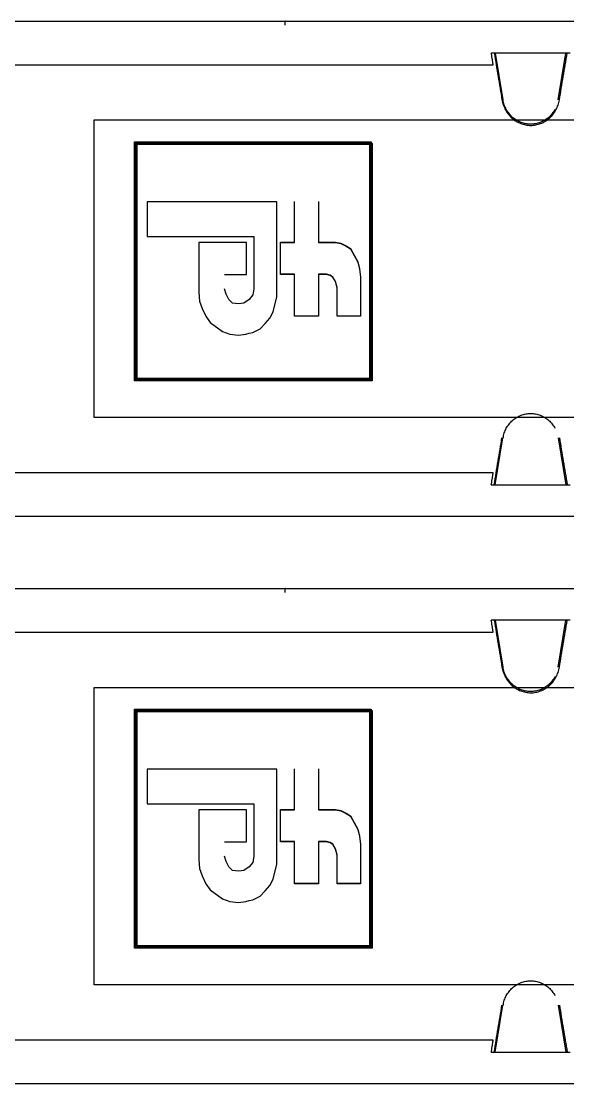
# Model space of a CAD drawing. Header units: metres. Extents: x 0 to 3575, y 0 to 842.
# Drawn here: x 248.7 to 257.15, y 361.68 to 378.13 of the extents above; entities that cross this region are included whole.
import ezdxf

# ---------------------------------------------------------------- set-up
doc = ezdxf.new("R2010")
doc.units = ezdxf.units.M
doc.layers.add('SCHEMATICS', color=7, linetype='Continuous')

msp = doc.modelspace()

# ---------------------------------------------------------------- linework, layer by layer
at = {"layer": 'SCHEMATICS', "color": 7}
for p, q in [((245.115, 378.129), (301.421, 378.129)), ((245.115, 378.129), (301.421, 378.129)), ((257.191, 377.637), (255.97, 377.637)), ((256.032, 377.637), (256.151, 376.914)), ((257.005, 376.914), (257.126, 377.637)), ((244.412, 377.453), (256, 377.453)), ((249.825, 371.993), (249.825, 376.6)), ((249.825, 376.6), (279.111, 376.6)), ((250.446, 376.242), (250.446, 376.263)), ((250.446, 376.263), (250.466, 376.263)), ((250.466, 376.242), (250.446, 376.242)), ((250.446, 372.584), (250.446, 376.242)), ((250.446, 376.242), (250.487, 376.242)), ((250.466, 376.263), (254.109, 376.263)), ((250.466, 376.263), (250.466, 376.242)), ((254.109, 376.222), (250.466, 376.222)), ((250.487, 376.242), (250.487, 372.584)), ((254.089, 372.584), (254.089, 376.242)), ((254.089, 376.242), (254.128, 376.242)), ((254.109, 376.263), (254.109, 376.222)), ((254.128, 376.242), (254.128, 372.584)), ((252.652, 375.334), (250.644, 375.334)), ((250.644, 375.334), (250.644, 374.798)), ((252.652, 373.863), (252.652, 375.334)), ((252.926, 374.706), (252.926, 375.339)), ((252.926, 374.702), (252.926, 375.334)), ((253.298, 375.339), (253.298, 374.706)), ((253.298, 375.334), (253.298, 374.702)), ((250.644, 374.798), (252.294, 374.798)), ((252.294, 374.798), (252.294, 373.986)), ((252.183, 374.702), (251.442, 374.702)), ((251.442, 374.702), (251.442, 373.932)), ((252.183, 374.206), (252.183, 374.702)), ((252.708, 374.211), (252.708, 374.706)), ((252.708, 374.706), (252.926, 374.706)), ((252.708, 374.206), (252.708, 374.702)), ((252.708, 374.702), (252.926, 374.702)), ((253.298, 374.706), (253.559, 374.706)), ((253.298, 374.702), (253.559, 374.702)), ((253.559, 374.706), (253.642, 374.692)), ((253.559, 374.702), (253.642, 374.686)), ((253.642, 374.692), (253.723, 374.651)), ((253.642, 374.686), (253.723, 374.645)), ((253.723, 374.651), (253.793, 374.61)), ((253.723, 374.645), (253.793, 374.604)), ((253.793, 374.61), (253.903, 374.403)), ((253.793, 374.604), (253.903, 374.399)), ((253.903, 374.403), (253.93, 374.294)), ((253.903, 374.399), (253.93, 374.288)), ((253.93, 374.294), (253.945, 374.169)), ((253.93, 374.288), (253.944, 374.166)), ((251.841, 374.206), (252.183, 374.206)), ((252.926, 374.211), (252.708, 374.211)), ((252.926, 374.206), (252.708, 374.206)), ((252.926, 373.564), (252.926, 374.211)), ((252.926, 373.561), (252.926, 374.206)), ((253.422, 374.211), (253.298, 374.211)), ((253.298, 374.211), (253.298, 373.564)), ((253.421, 374.206), (253.298, 374.206)), ((253.298, 374.206), (253.298, 373.561)), ((253.477, 374.193), (253.421, 374.206)), ((253.477, 374.198), (253.422, 374.211)), ((253.519, 374.169), (253.477, 374.198)), ((253.519, 374.166), (253.477, 374.193)), ((253.559, 374.102), (253.519, 374.169)), ((253.559, 374.098), (253.519, 374.166)), ((253.587, 374.006), (253.559, 374.102)), ((253.587, 374), (253.559, 374.098)), ((253.944, 374.166), (253.944, 373.561)), ((253.945, 374.169), (253.945, 373.564)), ((251.442, 373.932), (251.455, 373.794)), ((251.869, 373.904), (251.841, 373.986)), ((251.91, 373.822), (251.869, 373.904)), ((252.282, 373.891), (252.225, 373.822)), ((252.294, 373.986), (252.282, 373.891)), ((253.587, 373.564), (253.587, 374.006)), ((253.587, 373.561), (253.587, 374)), ((251.455, 373.794), (251.497, 373.684)), ((251.964, 373.766), (251.91, 373.822)), ((252.06, 373.752), (251.964, 373.766)), ((252.143, 373.766), (252.06, 373.752)), ((252.225, 373.822), (252.143, 373.766)), ((252.597, 373.629), (252.652, 373.863)), ((251.497, 373.684), (251.551, 373.561)), ((251.551, 373.561), (251.62, 373.464)), ((252.543, 373.532), (252.597, 373.629)), ((253.298, 373.564), (252.926, 373.564)), ((253.298, 373.561), (252.926, 373.561)), ((253.945, 373.564), (253.587, 373.564)), ((253.944, 373.561), (253.587, 373.561)), ((251.62, 373.464), (251.812, 373.326)), ((252.391, 373.367), (252.473, 373.45)), ((252.473, 373.45), (252.543, 373.532)), ((251.812, 373.326), (251.923, 373.285)), ((251.923, 373.285), (252.06, 373.271)), ((252.06, 373.271), (252.17, 373.285)), ((252.17, 373.285), (252.225, 373.299)), ((252.225, 373.299), (252.282, 373.312)), ((252.282, 373.312), (252.391, 373.367)), ((250.487, 372.584), (250.446, 372.584)), ((250.446, 372.562), (250.446, 372.584)), ((250.446, 372.584), (250.466, 372.584)), ((250.466, 372.562), (250.466, 372.604)), ((250.466, 372.604), (254.109, 372.604)), ((250.466, 372.584), (250.466, 372.562)), ((254.128, 372.584), (254.089, 372.584)), ((254.109, 372.604), (254.109, 372.562)), ((254.109, 372.562), (254.109, 372.584)), ((254.109, 372.584), (254.128, 372.584)), ((254.128, 372.584), (254.128, 372.562)), ((250.466, 372.562), (250.446, 372.562)), ((254.109, 372.562), (250.466, 372.562)), ((254.128, 372.562), (254.109, 372.562)), ((279.111, 371.993), (249.825, 371.993)), ((256.032, 370.953), (256.151, 371.678)), ((257.005, 371.677), (257.126, 370.953)), ((256, 371.138), (244.412, 371.138)), ((255.97, 370.953), (257.191, 370.953)), ((301.421, 370.463), (245.115, 370.463)), ((301.421, 370.463), (245.115, 370.463)), ((245.115, 369.346), (301.421, 369.346)), ((245.115, 369.346), (301.421, 369.346)), ((257.191, 368.854), (255.97, 368.854)), ((256.032, 368.854), (256.151, 368.131)), ((257.005, 368.131), (257.126, 368.854)), ((244.412, 368.67), (256, 368.67)), ((249.825, 363.209), (249.825, 367.816)), ((249.825, 367.816), (279.111, 367.816)), ((250.446, 367.458), (250.446, 367.478)), ((250.446, 367.478), (250.466, 367.478)), ((250.466, 367.478), (254.109, 367.478)), ((250.466, 367.478), (250.466, 367.458)), ((254.109, 367.478), (254.109, 367.439)), ((250.466, 367.458), (250.446, 367.458)), ((250.446, 363.802), (250.446, 367.458)), ((250.446, 367.458), (250.487, 367.458)), ((254.109, 367.439), (250.466, 367.439)), ((250.487, 367.458), (250.487, 363.802)), ((254.089, 363.802), (254.089, 367.458)), ((254.089, 367.458), (254.128, 367.458)), ((254.128, 367.458), (254.128, 363.802)), ((252.652, 366.55), (250.644, 366.55)), ((250.644, 366.55), (250.644, 366.015)), ((252.652, 365.079), (252.652, 366.55)), ((252.926, 365.923), (252.926, 366.556)), ((252.926, 365.918), (252.926, 366.55)), ((253.298, 366.556), (253.298, 365.923)), ((253.298, 366.55), (253.298, 365.918)), ((250.644, 366.015), (252.294, 366.015)), ((252.294, 366.015), (252.294, 365.203)), ((252.183, 365.918), (251.442, 365.918)), ((251.442, 365.918), (251.442, 365.149)), ((252.183, 365.424), (252.183, 365.918)), ((252.708, 365.428), (252.708, 365.923)), ((252.708, 365.923), (252.926, 365.923)), ((252.708, 365.424), (252.708, 365.918)), ((252.708, 365.918), (252.926, 365.918)), ((253.298, 365.923), (253.559, 365.923)), ((253.298, 365.918), (253.559, 365.918)), ((253.559, 365.923), (253.642, 365.909)), ((253.559, 365.918), (253.642, 365.904)), ((253.642, 365.909), (253.723, 365.868)), ((253.642, 365.904), (253.723, 365.862)), ((253.723, 365.868), (253.793, 365.827)), ((253.723, 365.862), (253.793, 365.822)), ((253.793, 365.827), (253.903, 365.621)), ((253.793, 365.822), (253.903, 365.616)), ((253.903, 365.621), (253.93, 365.511)), ((253.903, 365.616), (253.93, 365.506)), ((253.93, 365.511), (253.945, 365.387)), ((253.93, 365.506), (253.944, 365.383)), ((251.841, 365.424), (252.183, 365.424)), ((252.926, 365.428), (252.708, 365.428)), ((252.926, 365.424), (252.708, 365.424)), ((252.926, 364.781), (252.926, 365.428)), ((252.926, 364.777), (252.926, 365.424)), ((253.422, 365.428), (253.298, 365.428)), ((253.298, 365.428), (253.298, 364.781)), ((253.421, 365.424), (253.298, 365.424)), ((253.298, 365.424), (253.298, 364.777)), ((253.477, 365.41), (253.421, 365.424)), ((253.477, 365.414), (253.422, 365.428)), ((253.519, 365.387), (253.477, 365.414)), ((253.519, 365.383), (253.477, 365.41)), ((253.559, 365.317), (253.519, 365.387)), ((253.559, 365.313), (253.519, 365.383)), ((253.944, 365.383), (253.944, 364.777)), ((253.945, 365.387), (253.945, 364.781)), ((251.869, 365.12), (251.841, 365.203)), ((252.294, 365.203), (252.282, 365.107)), ((253.587, 365.222), (253.559, 365.317)), ((253.587, 365.217), (253.559, 365.313)), ((253.587, 364.781), (253.587, 365.222)), ((253.587, 364.777), (253.587, 365.217)), ((251.442, 365.149), (251.455, 365.01)), ((251.455, 365.01), (251.497, 364.9)), ((251.91, 365.038), (251.869, 365.12)), ((251.964, 364.982), (251.91, 365.038)), ((252.225, 365.038), (252.143, 364.982)), ((252.282, 365.107), (252.225, 365.038)), ((252.597, 364.846), (252.652, 365.079)), ((251.497, 364.9), (251.551, 364.777)), ((252.06, 364.969), (251.964, 364.982)), ((252.143, 364.982), (252.06, 364.969)), ((252.543, 364.748), (252.597, 364.846)), ((251.551, 364.777), (251.62, 364.68)), ((251.62, 364.68), (251.812, 364.543)), ((252.473, 364.666), (252.543, 364.748)), ((253.298, 364.781), (252.926, 364.781)), ((253.298, 364.777), (252.926, 364.777)), ((253.945, 364.781), (253.587, 364.781)), ((253.944, 364.777), (253.587, 364.777)), ((251.812, 364.543), (251.923, 364.502)), ((252.17, 364.502), (252.225, 364.516)), ((252.225, 364.516), (252.282, 364.529)), ((252.282, 364.529), (252.391, 364.584)), ((252.391, 364.584), (252.473, 364.666)), ((251.923, 364.502), (252.06, 364.488)), ((252.06, 364.488), (252.17, 364.502)), ((250.487, 363.802), (250.446, 363.802)), ((250.446, 363.78), (250.446, 363.802)), ((250.446, 363.802), (250.466, 363.802)), ((250.466, 363.78), (250.446, 363.78)), ((250.466, 363.78), (250.466, 363.82)), ((250.466, 363.82), (254.109, 363.82)), ((250.466, 363.802), (250.466, 363.78)), ((254.109, 363.78), (250.466, 363.78)), ((254.128, 363.802), (254.089, 363.802)), ((254.109, 363.82), (254.109, 363.78)), ((254.109, 363.78), (254.109, 363.802)), ((254.109, 363.802), (254.128, 363.802)), ((254.128, 363.78), (254.109, 363.78)), ((254.128, 363.802), (254.128, 363.78)), ((279.111, 363.209), (249.825, 363.209)), ((256.032, 362.169), (256.151, 362.894)), ((257.005, 362.894), (257.126, 362.169)), ((256, 362.353), (244.412, 362.353)), ((255.97, 362.169), (257.191, 362.169)), ((301.421, 361.68), (245.115, 361.68)), ((301.421, 361.68), (245.115, 361.68))]:
    msp.add_line(p, q, dxfattribs=at)
for points in [[(252.784, 378.129), (252.779, 378.128), (252.776, 378.125), (252.774, 378.12), (252.773, 378.114), (252.773, 378.108), (252.774, 378.1), (252.774, 378.093), (252.775, 378.086)], [(252.775, 378.086), (252.775, 378.083), (252.775, 378.081), (252.776, 378.079), (252.776, 378.076), (252.776, 378.074), (252.776, 378.071), (252.776, 378.069), (252.776, 378.067)], [(255.985, 377.547), (255.983, 377.558), (255.981, 377.569), (255.979, 377.581), (255.977, 377.592), (255.976, 377.603), (255.974, 377.614), (255.972, 377.626), (255.97, 377.637)], [(256, 377.453), (255.998, 377.465), (255.996, 377.476), (255.994, 377.488), (255.992, 377.5), (255.991, 377.512), (255.989, 377.524), (255.987, 377.535), (255.985, 377.547)], [(256.015, 377.637), (256.023, 377.592), (256.03, 377.547), (256.038, 377.502), (256.045, 377.456), (256.053, 377.411), (256.061, 377.365), (256.068, 377.319), (256.076, 377.273)], [(257.084, 377.273), (257.092, 377.319), (257.099, 377.365), (257.107, 377.41), (257.115, 377.456), (257.122, 377.502), (257.13, 377.547), (257.137, 377.592), (257.145, 377.637)], [(256.076, 377.273), (256.084, 377.228), (256.091, 377.183), (256.099, 377.138), (256.106, 377.093), (256.114, 377.048), (256.121, 377.002), (256.128, 376.957), (256.135, 376.911)], [(257.024, 376.911), (257.031, 376.956), (257.039, 377.001), (257.047, 377.047), (257.054, 377.092), (257.062, 377.137), (257.069, 377.183), (257.077, 377.228), (257.084, 377.273)], [(256.135, 376.911), (256.14, 376.891), (256.145, 376.871), (256.151, 376.851), (256.157, 376.832), (256.164, 376.813), (256.172, 376.794), (256.18, 376.775), (256.189, 376.757)], [(256.202, 376.764), (256.193, 376.782), (256.185, 376.8), (256.177, 376.818), (256.171, 376.837), (256.165, 376.856), (256.16, 376.875), (256.155, 376.895), (256.151, 376.914)], [(256.971, 376.756), (256.981, 376.774), (256.989, 376.793), (256.997, 376.812), (257.004, 376.831), (257.01, 376.851), (257.016, 376.871), (257.02, 376.891), (257.024, 376.911)], [(256.189, 376.757), (256.199, 376.739), (256.21, 376.722), (256.222, 376.705), (256.234, 376.688), (256.247, 376.673), (256.261, 376.657), (256.275, 376.643), (256.29, 376.629)], [(256.299, 376.641), (256.285, 376.655), (256.272, 376.669), (256.259, 376.683), (256.247, 376.698), (256.235, 376.714), (256.223, 376.73), (256.213, 376.747), (256.202, 376.764)], [(256.956, 376.764), (256.946, 376.747), (256.936, 376.73), (256.925, 376.714), (256.913, 376.698), (256.901, 376.683), (256.887, 376.669), (256.874, 376.655), (256.859, 376.641)], [(256.87, 376.629), (256.885, 376.643), (256.899, 376.657), (256.913, 376.672), (256.926, 376.688), (256.938, 376.704), (256.95, 376.721), (256.961, 376.738), (256.971, 376.756)], [(256.29, 376.629), (256.305, 376.616), (256.321, 376.604), (256.337, 376.592), (256.354, 376.581), (256.371, 376.571), (256.389, 376.562), (256.407, 376.554), (256.426, 376.546)], [(256.431, 376.561), (256.413, 376.569), (256.396, 376.577), (256.379, 376.586), (256.362, 376.596), (256.345, 376.606), (256.329, 376.617), (256.314, 376.629), (256.299, 376.641)], [(256.426, 376.546), (256.444, 376.54), (256.463, 376.534), (256.482, 376.529), (256.502, 376.524), (256.521, 376.521), (256.541, 376.518), (256.56, 376.517), (256.58, 376.516)], [(256.579, 376.533), (256.56, 376.534), (256.541, 376.535), (256.523, 376.538), (256.504, 376.541), (256.485, 376.545), (256.467, 376.549), (256.449, 376.555), (256.431, 376.561)], [(256.728, 376.561), (256.71, 376.555), (256.692, 376.549), (256.674, 376.545), (256.655, 376.541), (256.636, 376.538), (256.617, 376.535), (256.598, 376.534), (256.579, 376.533)], [(256.58, 376.516), (256.6, 376.517), (256.619, 376.518), (256.639, 376.521), (256.658, 376.524), (256.677, 376.528), (256.697, 376.533), (256.715, 376.539), (256.734, 376.545)], [(256.859, 376.641), (256.844, 376.629), (256.829, 376.617), (256.813, 376.606), (256.797, 376.596), (256.78, 376.586), (256.763, 376.577), (256.746, 376.569), (256.728, 376.561)], [(256.734, 376.545), (256.752, 376.553), (256.771, 376.561), (256.788, 376.571), (256.805, 376.581), (256.822, 376.592), (256.838, 376.604), (256.854, 376.616), (256.87, 376.629)], [(250.466, 372.584), (254.109, 372.584), (254.109, 376.242), (250.466, 376.242), (250.466, 372.584)], [(256.202, 371.828), (256.213, 371.845), (256.223, 371.861), (256.235, 371.877), (256.247, 371.893), (256.259, 371.908), (256.272, 371.923), (256.285, 371.936), (256.299, 371.95)], [(256.299, 371.95), (256.314, 371.962), (256.329, 371.974), (256.345, 371.986), (256.362, 371.996), (256.379, 372.006), (256.396, 372.014), (256.413, 372.022), (256.431, 372.03)], [(256.431, 372.03), (256.449, 372.036), (256.467, 372.042), (256.485, 372.046), (256.504, 372.05), (256.523, 372.053), (256.541, 372.056), (256.56, 372.057), (256.579, 372.058)], [(256.579, 372.058), (256.598, 372.057), (256.617, 372.056), (256.636, 372.053), (256.655, 372.05), (256.674, 372.046), (256.692, 372.042), (256.71, 372.036), (256.728, 372.03)], [(256.728, 372.03), (256.746, 372.022), (256.763, 372.014), (256.78, 372.006), (256.797, 371.996), (256.813, 371.986), (256.829, 371.974), (256.844, 371.962), (256.859, 371.95)], [(256.859, 371.95), (256.874, 371.936), (256.887, 371.923), (256.901, 371.908), (256.913, 371.893), (256.925, 371.877), (256.936, 371.861), (256.946, 371.845), (256.956, 371.828)], [(256.153, 371.678), (256.157, 371.697), (256.161, 371.716), (256.166, 371.735), (256.171, 371.755), (256.178, 371.773), (256.185, 371.792), (256.193, 371.81), (256.202, 371.828)], [(256.076, 371.317), (256.084, 371.362), (256.091, 371.408), (256.099, 371.453), (256.106, 371.499), (256.114, 371.544), (256.121, 371.59), (256.128, 371.635), (256.135, 371.681)], [(257.024, 371.681), (257.031, 371.635), (257.039, 371.59), (257.047, 371.544), (257.054, 371.499), (257.062, 371.453), (257.069, 371.408), (257.077, 371.362), (257.084, 371.317)], [(256.015, 370.953), (256.023, 370.998), (256.03, 371.044), (256.038, 371.089), (256.045, 371.135), (256.053, 371.181), (256.061, 371.226), (256.068, 371.271), (256.076, 371.317)], [(257.084, 371.317), (257.092, 371.271), (257.099, 371.226), (257.107, 371.181), (257.115, 371.135), (257.122, 371.089), (257.13, 371.044), (257.137, 370.998), (257.145, 370.953)], [(255.985, 371.046), (255.987, 371.057), (255.989, 371.068), (255.991, 371.079), (255.992, 371.091), (255.994, 371.102), (255.996, 371.114), (255.998, 371.126), (256, 371.138)], [(255.97, 370.953), (255.972, 370.965), (255.974, 370.976), (255.976, 370.988), (255.977, 371), (255.979, 371.011), (255.981, 371.023), (255.983, 371.034), (255.985, 371.046)], [(252.784, 369.346), (252.779, 369.345), (252.776, 369.342), (252.774, 369.337), (252.773, 369.331), (252.773, 369.325), (252.774, 369.318), (252.774, 369.31), (252.775, 369.303)], [(252.775, 369.303), (252.775, 369.3), (252.775, 369.298), (252.776, 369.295), (252.776, 369.292), (252.776, 369.29), (252.776, 369.288), (252.776, 369.285), (252.776, 369.283)], [(255.985, 368.764), (255.983, 368.775), (255.981, 368.786), (255.979, 368.797), (255.977, 368.809), (255.976, 368.82), (255.974, 368.831), (255.972, 368.843), (255.97, 368.854)], [(256.015, 368.854), (256.023, 368.809), (256.03, 368.763), (256.038, 368.718), (256.045, 368.673), (256.053, 368.627), (256.061, 368.582), (256.068, 368.536), (256.076, 368.49)], [(257.084, 368.49), (257.092, 368.536), (257.099, 368.581), (257.107, 368.627), (257.115, 368.672), (257.122, 368.718), (257.13, 368.763), (257.137, 368.809), (257.145, 368.854)], [(256, 368.67), (255.998, 368.682), (255.996, 368.693), (255.994, 368.705), (255.992, 368.717), (255.991, 368.728), (255.989, 368.74), (255.987, 368.752), (255.985, 368.764)], [(256.076, 368.49), (256.084, 368.445), (256.091, 368.4), (256.099, 368.354), (256.106, 368.309), (256.114, 368.264), (256.121, 368.219), (256.128, 368.173), (256.135, 368.127)], [(257.024, 368.127), (257.031, 368.173), (257.039, 368.218), (257.047, 368.263), (257.054, 368.309), (257.062, 368.354), (257.069, 368.4), (257.077, 368.445), (257.084, 368.49)], [(256.202, 367.979), (256.193, 367.997), (256.185, 368.016), (256.177, 368.034), (256.171, 368.053), (256.165, 368.072), (256.16, 368.092), (256.155, 368.112), (256.151, 368.131)], [(256.135, 368.127), (256.14, 368.108), (256.145, 368.088), (256.151, 368.068), (256.157, 368.048), (256.164, 368.029), (256.172, 368.01), (256.18, 367.991), (256.189, 367.974)], [(256.189, 367.974), (256.199, 367.956), (256.21, 367.938), (256.222, 367.921), (256.234, 367.905), (256.247, 367.889), (256.261, 367.874), (256.275, 367.86), (256.29, 367.847)], [(256.299, 367.858), (256.285, 367.871), (256.272, 367.885), (256.259, 367.9), (256.247, 367.915), (256.235, 367.931), (256.223, 367.947), (256.213, 367.963), (256.202, 367.979)], [(256.956, 367.979), (256.946, 367.963), (256.936, 367.947), (256.925, 367.931), (256.913, 367.915), (256.901, 367.9), (256.887, 367.885), (256.874, 367.871), (256.859, 367.858)], [(256.87, 367.846), (256.885, 367.859), (256.899, 367.873), (256.913, 367.888), (256.926, 367.904), (256.938, 367.92), (256.95, 367.937), (256.961, 367.955), (256.971, 367.972)], [(256.971, 367.972), (256.981, 367.991), (256.989, 368.009), (256.997, 368.029), (257.004, 368.048), (257.01, 368.068), (257.016, 368.088), (257.02, 368.108), (257.024, 368.127)], [(256.29, 367.847), (256.305, 367.833), (256.321, 367.821), (256.337, 367.809), (256.354, 367.798), (256.371, 367.788), (256.389, 367.779), (256.407, 367.77), (256.426, 367.763)], [(256.431, 367.778), (256.413, 367.785), (256.396, 367.793), (256.379, 367.802), (256.362, 367.812), (256.345, 367.822), (256.329, 367.833), (256.314, 367.845), (256.299, 367.858)], [(256.859, 367.858), (256.844, 367.845), (256.829, 367.833), (256.813, 367.822), (256.797, 367.812), (256.78, 367.802), (256.763, 367.793), (256.746, 367.785), (256.728, 367.778)], [(256.734, 367.763), (256.752, 367.77), (256.771, 367.778), (256.788, 367.787), (256.805, 367.797), (256.822, 367.808), (256.838, 367.82), (256.854, 367.832), (256.87, 367.846)], [(256.426, 367.763), (256.444, 367.756), (256.463, 367.75), (256.482, 367.745), (256.502, 367.74), (256.521, 367.737), (256.541, 367.735), (256.56, 367.733), (256.58, 367.733)], [(256.579, 367.751), (256.56, 367.751), (256.541, 367.752), (256.523, 367.755), (256.504, 367.758), (256.485, 367.762), (256.467, 367.766), (256.449, 367.772), (256.431, 367.778)], [(256.728, 367.778), (256.71, 367.772), (256.692, 367.766), (256.674, 367.762), (256.655, 367.758), (256.636, 367.755), (256.617, 367.752), (256.598, 367.751), (256.579, 367.751)], [(256.58, 367.733), (256.6, 367.733), (256.619, 367.734), (256.639, 367.737), (256.658, 367.74), (256.677, 367.744), (256.697, 367.749), (256.715, 367.756), (256.734, 367.763)], [(250.466, 363.802), (254.109, 363.802), (254.109, 367.458), (250.466, 367.458), (250.466, 363.802)], [(256.299, 363.167), (256.314, 363.179), (256.329, 363.191), (256.345, 363.202), (256.362, 363.212), (256.379, 363.222), (256.396, 363.231), (256.413, 363.239), (256.431, 363.247)], [(256.431, 363.247), (256.449, 363.253), (256.467, 363.258), (256.485, 363.263), (256.504, 363.267), (256.523, 363.269), (256.541, 363.271), (256.56, 363.272), (256.579, 363.273)], [(256.579, 363.273), (256.598, 363.272), (256.617, 363.271), (256.636, 363.269), (256.655, 363.267), (256.674, 363.263), (256.692, 363.258), (256.71, 363.253), (256.728, 363.247)], [(256.728, 363.247), (256.746, 363.239), (256.763, 363.231), (256.78, 363.222), (256.797, 363.212), (256.813, 363.202), (256.829, 363.191), (256.844, 363.179), (256.859, 363.167)], [(256.153, 362.894), (256.157, 362.913), (256.161, 362.933), (256.166, 362.952), (256.171, 362.971), (256.178, 362.99), (256.185, 363.008), (256.193, 363.026), (256.202, 363.044)], [(256.202, 363.044), (256.213, 363.061), (256.223, 363.078), (256.235, 363.094), (256.247, 363.11), (256.259, 363.125), (256.272, 363.139), (256.285, 363.153), (256.299, 363.167)], [(256.859, 363.167), (256.874, 363.153), (256.887, 363.139), (256.901, 363.125), (256.913, 363.11), (256.925, 363.094), (256.936, 363.078), (256.946, 363.061), (256.956, 363.044)], [(256.076, 362.534), (256.084, 362.579), (256.091, 362.625), (256.099, 362.67), (256.106, 362.715), (256.114, 362.76), (256.121, 362.805), (256.128, 362.851), (256.135, 362.896)], [(257.024, 362.898), (257.031, 362.852), (257.039, 362.806), (257.047, 362.761), (257.054, 362.715), (257.062, 362.67), (257.069, 362.625), (257.077, 362.579), (257.084, 362.534)], [(256.015, 362.169), (256.023, 362.215), (256.03, 362.26), (256.038, 362.306), (256.045, 362.351), (256.053, 362.397), (256.061, 362.443), (256.068, 362.488), (256.076, 362.534)], [(257.084, 362.534), (257.092, 362.488), (257.099, 362.443), (257.107, 362.397), (257.115, 362.351), (257.122, 362.306), (257.13, 362.26), (257.137, 362.215), (257.145, 362.169)], [(255.97, 362.169), (255.972, 362.181), (255.974, 362.193), (255.976, 362.204), (255.977, 362.216), (255.979, 362.228), (255.981, 362.239), (255.983, 362.251), (255.985, 362.262)], [(255.985, 362.262), (255.987, 362.274), (255.989, 362.285), (255.991, 362.296), (255.992, 362.308), (255.994, 362.319), (255.996, 362.331), (255.998, 362.342), (256, 362.353)]]:
    msp.add_lwpolyline(points, dxfattribs=at)

doc.saveas('drawing.dxf')
